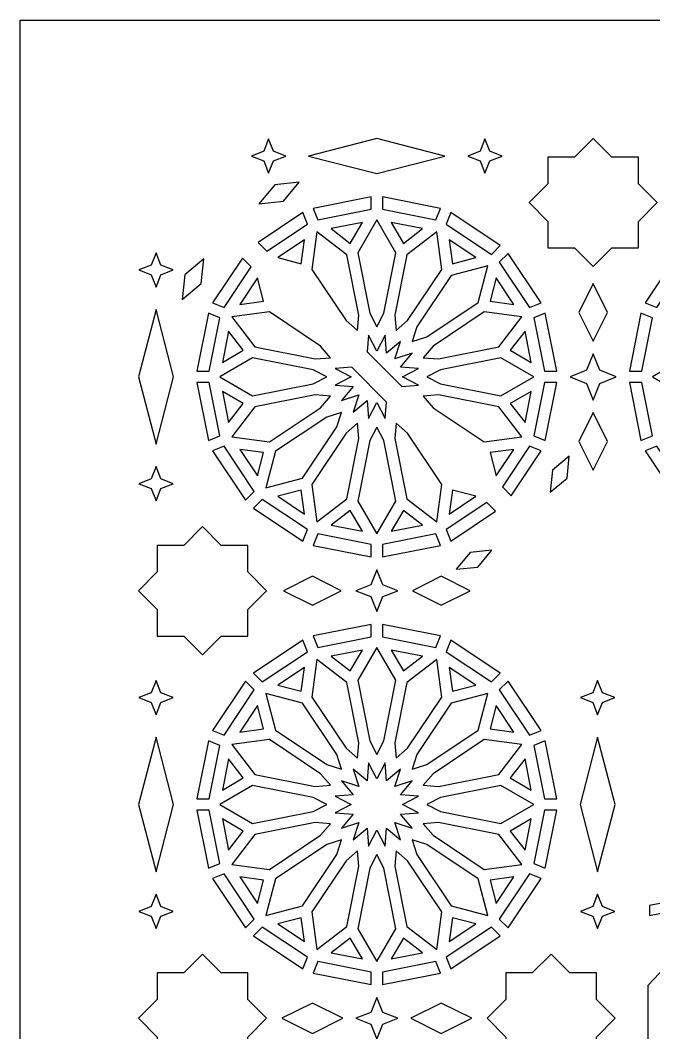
# Model space of a CAD drawing. Header units: millimetres. Extents: x 5 to 1055, y 1035 to 2435.
# Drawn here: x 5 to 182.8, y 2150.9 to 2435 of the extents above; entities that cross this region are included whole.
import ezdxf

# ---------------------------------------------------------------- set-up
doc = ezdxf.new("R2010")
doc.units = ezdxf.units.MM
doc.layers.add('CUT', color=1, linetype='CONTINUOUS')

msp = doc.modelspace()

# ---------------------------------------------------------------- linework, layer by layer
at = {"layer": 'CUT'}
for points in [[(1055.15, 2435), (1055.15, 1034.85), (5, 1034.85), (5, 2435)], [(76.081, 2398.263), (74.718, 2401.721), (73.355, 2398.263), (69.897, 2396.9), (73.355, 2395.537), (74.718, 2392.079), (76.081, 2395.537), (79.539, 2396.9)], [(124.204, 2396.9), (105.075, 2401.848), (85.946, 2396.9), (105.075, 2391.952)], [(136.795, 2398.263), (135.432, 2401.721), (134.069, 2398.263), (130.611, 2396.9), (134.069, 2395.537), (135.432, 2392.079), (136.795, 2395.537), (140.253, 2396.9)], [(178.506, 2389.102), (178.506, 2396.552), (171.057, 2396.552), (165.789, 2401.819), (160.522, 2396.552), (153.073, 2396.552), (153.073, 2389.102), (147.805, 2383.835), (153.073, 2378.568), (153.073, 2371.118), (160.522, 2371.118), (165.789, 2365.851), (171.057, 2371.118), (178.506, 2371.118), (178.506, 2378.568), (183.773, 2383.835)], [(83.324, 2389.54), (76.406, 2388.843), (71.961, 2383.498), (78.878, 2384.195)], [(103.5, 2385.456), (87.193, 2382.211), (88.526, 2378.996), (103.5, 2381.974)], [(122.957, 2382.211), (106.65, 2385.456), (106.65, 2381.974), (121.624, 2378.996)], [(74.192, 2370.157), (85.615, 2377.79), (84.283, 2381.006), (71.73, 2372.618)], [(124.535, 2377.79), (137.229, 2369.308), (139.691, 2371.769), (125.867, 2381.006)], [(92.241, 2376.523), (97.622, 2372.394), (101.013, 2378.268)], [(107.026, 2352.811), (110.402, 2369.776), (105.075, 2379.002), (99.748, 2369.776), (103.124, 2352.811), (105.075, 2349.001)], [(109.137, 2378.268), (112.528, 2372.394), (117.909, 2376.523)], [(100.033, 2352.197), (96.659, 2369.162), (88.207, 2375.646), (86.817, 2365.085), (96.427, 2350.702), (99.688, 2347.93)], [(113.723, 2350.702), (123.333, 2365.085), (121.943, 2375.646), (113.491, 2369.162), (110.117, 2352.197), (110.462, 2347.93)], [(77.299, 2368.445), (83.851, 2366.689), (84.736, 2373.415)], [(125.414, 2373.415), (126.299, 2366.689), (132.851, 2368.445)], [(43.1, 2360.104), (44.463, 2363.562), (47.921, 2364.925), (44.463, 2366.288), (43.1, 2369.746), (41.737, 2366.288), (38.279, 2364.925), (41.737, 2363.562)], [(55.805, 2361.122), (56.502, 2368.039), (51.157, 2363.594), (50.46, 2356.676)], [(67.382, 2368.27), (58.994, 2355.717), (62.21, 2354.385), (69.843, 2365.808)], [(139.458, 2367.079), (147.94, 2354.385), (151.156, 2355.717), (141.919, 2369.541)], [(189.66, 2369.541), (180.422, 2355.717), (183.639, 2354.385), (192.121, 2367.079)], [(119.103, 2346.192), (133.485, 2355.802), (136.242, 2366.092), (125.952, 2363.335), (116.342, 2348.953), (115.028, 2344.878)], [(66.585, 2355.264), (73.311, 2356.149), (71.555, 2362.701)], [(138.595, 2362.701), (136.839, 2356.149), (143.565, 2355.264)], [(165.789, 2344.908), (169.843, 2353.015), (165.789, 2361.121), (161.736, 2353.015)], [(48.047, 2334.925), (43.1, 2353.829), (38.153, 2334.925), (43.1, 2316.021)], [(58.026, 2336.5), (61.004, 2351.474), (57.789, 2352.807), (54.544, 2336.5)], [(92.07, 2340.312), (89.298, 2343.573), (74.915, 2353.183), (64.354, 2351.793), (70.838, 2343.341), (87.803, 2339.967)], [(122.347, 2339.967), (139.312, 2343.341), (145.796, 2351.793), (135.235, 2353.183), (120.852, 2343.573), (118.08, 2340.312)], [(149.146, 2351.474), (152.124, 2336.5), (155.606, 2336.5), (152.361, 2352.807)], [(179.217, 2352.807), (175.973, 2336.5), (179.454, 2336.5), (182.433, 2351.474)], [(61.732, 2338.987), (67.606, 2342.378), (63.477, 2347.759)], [(146.673, 2347.759), (142.544, 2342.378), (148.418, 2338.987)], [(112.132, 2332.218), (116.792, 2332.594), (112.242, 2334.925), (116.792, 2337.256), (111.697, 2337.668), (115.008, 2341.563), (110.144, 2339.994), (111.713, 2344.858), (107.818, 2341.547), (107.406, 2346.642), (105.075, 2342.092), (102.744, 2346.642), (102.368, 2341.982)], [(167.626, 2336.762), (165.789, 2341.421), (163.952, 2336.762), (159.293, 2334.925), (163.952, 2333.088), (165.789, 2328.429), (167.626, 2333.088), (172.285, 2334.925)], [(90.999, 2334.925), (87.189, 2336.876), (70.224, 2340.252), (60.998, 2334.925), (70.224, 2329.598), (87.189, 2332.974)], [(122.961, 2332.974), (139.926, 2329.598), (149.152, 2334.925), (139.926, 2340.252), (122.961, 2336.876), (119.151, 2334.925)], [(208.617, 2336.876), (191.652, 2340.252), (182.427, 2334.925), (191.652, 2329.598), (208.617, 2332.974), (212.427, 2334.925)], [(98.018, 2337.632), (93.358, 2337.256), (97.908, 2334.925), (93.358, 2332.594), (98.453, 2332.182), (95.142, 2328.287), (100.006, 2329.856), (98.437, 2324.992), (102.332, 2328.303), (102.744, 2323.208), (105.075, 2327.758), (107.406, 2323.208), (107.782, 2327.868)], [(61.004, 2318.376), (58.026, 2333.35), (54.544, 2333.35), (57.789, 2317.043)], [(152.124, 2333.35), (149.146, 2318.376), (152.361, 2317.043), (155.606, 2333.35)], [(175.973, 2333.35), (179.217, 2317.043), (182.433, 2318.376), (179.454, 2333.35)], [(63.477, 2322.091), (67.606, 2327.472), (61.732, 2330.863)], [(92.07, 2329.538), (87.803, 2329.883), (70.838, 2326.509), (64.354, 2318.057), (74.915, 2316.667), (89.298, 2326.277)], [(120.852, 2326.277), (135.235, 2316.667), (145.796, 2318.057), (139.312, 2326.509), (122.347, 2329.883), (118.08, 2329.538)], [(148.418, 2330.863), (142.544, 2327.472), (146.673, 2322.091)], [(95.122, 2324.972), (91.047, 2323.658), (76.665, 2314.048), (73.908, 2303.758), (84.198, 2306.515), (93.808, 2320.897)], [(165.789, 2308.729), (169.843, 2316.835), (165.789, 2324.941), (161.736, 2316.835)], [(99.688, 2321.92), (96.427, 2319.148), (86.817, 2304.765), (88.207, 2294.204), (96.659, 2300.688), (100.033, 2317.653)], [(110.462, 2321.92), (110.117, 2317.653), (113.491, 2300.688), (121.943, 2294.204), (123.333, 2304.765), (113.723, 2319.148)], [(105.075, 2320.849), (103.124, 2317.039), (99.748, 2300.074), (105.075, 2290.848), (110.402, 2300.074), (107.026, 2317.039)], [(58.994, 2314.133), (68.231, 2300.309), (70.692, 2302.771), (62.21, 2315.465)], [(71.555, 2307.149), (73.311, 2313.701), (66.585, 2314.586)], [(143.565, 2314.586), (136.839, 2313.701), (138.595, 2307.149)], [(142.768, 2301.58), (151.156, 2314.133), (147.94, 2315.465), (140.307, 2304.042)], [(192.121, 2302.771), (183.639, 2315.465), (180.422, 2314.133), (189.66, 2300.309)], [(153.728, 2302.603), (158.46, 2306.539), (159.078, 2312.665), (154.345, 2308.728)], [(43.1, 2300.104), (44.463, 2303.562), (47.921, 2304.925), (44.463, 2306.288), (43.1, 2309.746), (41.737, 2306.288), (38.279, 2304.925), (41.737, 2303.562)], [(84.736, 2296.435), (83.851, 2303.161), (77.299, 2301.405)], [(132.851, 2301.405), (126.299, 2303.161), (125.414, 2296.435)], [(70.459, 2298.081), (84.283, 2288.844), (85.615, 2292.06), (72.921, 2300.542)], [(135.958, 2299.693), (124.535, 2292.06), (125.867, 2288.844), (138.42, 2297.232)], [(101.013, 2291.582), (97.622, 2297.456), (92.241, 2293.327)], [(117.909, 2293.327), (112.528, 2297.456), (109.137, 2291.582)], [(56.165, 2256.941), (61.432, 2262.208), (68.882, 2262.208), (68.882, 2269.658), (74.149, 2274.925), (68.882, 2280.192), (68.882, 2287.642), (61.432, 2287.642), (56.165, 2292.909), (50.898, 2287.642), (43.448, 2287.642), (43.448, 2280.192), (38.181, 2274.925), (43.448, 2269.658), (43.448, 2262.208), (50.898, 2262.208)], [(87.193, 2287.639), (103.5, 2284.394), (103.5, 2287.876), (88.526, 2290.854)], [(106.65, 2284.394), (122.957, 2287.639), (121.624, 2290.854), (106.65, 2287.876)], [(131.272, 2285.655), (127.335, 2280.922), (133.461, 2281.54), (137.397, 2286.272)], [(86.985, 2278.978), (78.878, 2274.925), (86.985, 2270.872), (95.091, 2274.925)], [(105.075, 2269.049), (106.737, 2273.263), (110.951, 2274.925), (106.737, 2276.587), (105.075, 2280.801), (103.413, 2276.587), (99.199, 2274.925), (103.413, 2273.263)], [(123.165, 2278.978), (115.058, 2274.925), (123.165, 2270.872), (131.271, 2274.925)], [(88.526, 2258.996), (103.5, 2261.974), (103.5, 2265.456), (87.193, 2262.211)], [(106.65, 2261.974), (121.624, 2258.996), (122.957, 2262.211), (106.65, 2265.456)], [(72.921, 2249.308), (85.615, 2257.79), (84.283, 2261.006), (70.459, 2251.769)], [(105.075, 2229.001), (107.026, 2232.811), (110.402, 2249.776), (105.075, 2259.002), (99.748, 2249.776), (103.124, 2232.811)], [(139.691, 2251.769), (125.867, 2261.006), (124.535, 2257.79), (137.229, 2249.308)], [(97.622, 2252.394), (101.013, 2258.268), (92.241, 2256.523)], [(112.528, 2252.394), (117.909, 2256.523), (109.137, 2258.268)], [(77.299, 2248.445), (83.851, 2246.689), (84.736, 2253.415)], [(99.688, 2227.93), (100.033, 2232.197), (96.659, 2249.162), (88.207, 2255.646), (86.817, 2245.085), (96.427, 2230.702)], [(110.462, 2227.93), (113.723, 2230.702), (123.333, 2245.085), (121.943, 2255.646), (113.491, 2249.162), (110.117, 2232.197)], [(126.299, 2246.689), (132.851, 2248.445), (125.414, 2253.415)], [(43.1, 2240.104), (44.463, 2243.562), (47.921, 2244.925), (44.463, 2246.288), (43.1, 2249.746), (41.737, 2246.288), (38.279, 2244.925), (41.737, 2243.562)], [(62.21, 2234.385), (70.692, 2247.079), (68.231, 2249.541), (58.994, 2235.717)], [(151.156, 2235.717), (141.919, 2249.541), (139.458, 2247.079), (147.94, 2234.385)], [(167.05, 2240.104), (168.413, 2243.562), (171.871, 2244.925), (168.413, 2246.288), (167.05, 2249.746), (165.687, 2246.288), (162.229, 2244.925), (165.687, 2243.562)], [(95.122, 2224.878), (93.808, 2228.953), (84.198, 2243.335), (73.908, 2246.092), (76.665, 2235.802), (91.047, 2226.192)], [(115.028, 2224.878), (119.103, 2226.192), (133.485, 2235.802), (136.242, 2246.092), (125.952, 2243.335), (116.342, 2228.953)], [(66.585, 2235.264), (73.311, 2236.149), (71.555, 2242.701)], [(136.839, 2236.149), (143.565, 2235.264), (138.595, 2242.701)], [(48.047, 2214.925), (43.1, 2233.829), (38.153, 2214.925), (43.1, 2196.021)], [(171.997, 2214.925), (167.05, 2233.829), (162.103, 2214.925), (167.05, 2196.021)], [(58.026, 2216.5), (61.004, 2231.474), (57.789, 2232.807), (54.544, 2216.5)], [(92.07, 2220.312), (89.298, 2223.573), (74.915, 2233.183), (64.354, 2231.793), (70.838, 2223.341), (87.803, 2219.967)], [(118.08, 2220.312), (122.347, 2219.967), (139.312, 2223.341), (145.796, 2231.793), (135.235, 2233.183), (120.852, 2223.573)], [(155.606, 2216.5), (152.361, 2232.807), (149.146, 2231.474), (152.124, 2216.5)], [(61.732, 2218.987), (67.606, 2222.378), (63.477, 2227.759)], [(142.544, 2222.378), (148.418, 2218.987), (146.673, 2227.759)], [(107.406, 2203.208), (107.818, 2208.303), (111.713, 2204.992), (110.144, 2209.856), (115.008, 2208.287), (111.697, 2212.182), (116.792, 2212.594), (112.242, 2214.925), (116.792, 2217.256), (111.697, 2217.668), (115.008, 2221.563), (110.144, 2219.994), (111.713, 2224.858), (107.818, 2221.547), (107.406, 2226.642), (105.075, 2222.092), (102.744, 2226.642), (102.332, 2221.547), (98.437, 2224.858), (100.006, 2219.994), (95.142, 2221.563), (98.453, 2217.668), (93.358, 2217.256), (97.908, 2214.925), (93.358, 2212.594), (98.453, 2212.182), (95.142, 2208.287), (100.006, 2209.856), (98.437, 2204.992), (102.332, 2208.303), (102.744, 2203.208), (105.075, 2207.758)], [(90.999, 2214.925), (87.189, 2216.876), (70.224, 2220.252), (60.998, 2214.925), (70.224, 2209.598), (87.189, 2212.974)], [(119.151, 2214.925), (122.961, 2212.974), (139.926, 2209.598), (149.152, 2214.925), (139.926, 2220.252), (122.961, 2216.876)], [(61.004, 2198.376), (58.026, 2213.35), (54.544, 2213.35), (57.789, 2197.043)], [(63.477, 2202.091), (67.606, 2207.472), (61.732, 2210.863)], [(148.418, 2210.863), (142.544, 2207.472), (146.673, 2202.091)], [(152.361, 2197.043), (155.606, 2213.35), (152.124, 2213.35), (149.146, 2198.376)], [(92.07, 2209.538), (87.803, 2209.883), (70.838, 2206.509), (64.354, 2198.057), (74.915, 2196.667), (89.298, 2206.277)], [(120.852, 2206.277), (135.235, 2196.667), (145.796, 2198.057), (139.312, 2206.509), (122.347, 2209.883), (118.08, 2209.538)], [(95.122, 2204.972), (91.047, 2203.658), (76.665, 2194.048), (73.908, 2183.758), (84.198, 2186.515), (93.808, 2200.897)], [(115.028, 2204.972), (116.342, 2200.897), (125.952, 2186.515), (136.242, 2183.758), (133.485, 2194.048), (119.103, 2203.658)], [(99.688, 2201.92), (96.427, 2199.148), (86.817, 2184.765), (88.207, 2174.204), (96.659, 2180.688), (100.033, 2197.653)], [(105.075, 2200.849), (103.124, 2197.039), (99.748, 2180.074), (105.075, 2170.848), (110.402, 2180.074), (107.026, 2197.039)], [(110.462, 2201.92), (110.117, 2197.653), (113.491, 2180.688), (121.943, 2174.204), (123.333, 2184.765), (113.723, 2199.148)], [(58.994, 2194.133), (68.231, 2180.309), (70.692, 2182.771), (62.21, 2195.465)], [(71.555, 2187.149), (73.311, 2193.701), (66.585, 2194.586)], [(143.565, 2194.586), (136.839, 2193.701), (138.595, 2187.149)], [(141.919, 2180.309), (151.156, 2194.133), (147.94, 2195.465), (139.458, 2182.771)], [(43.1, 2180.104), (44.463, 2183.562), (47.921, 2184.925), (44.463, 2186.288), (43.1, 2189.746), (41.737, 2186.288), (38.279, 2184.925), (41.737, 2183.562)], [(167.05, 2180.104), (168.413, 2183.562), (171.871, 2184.925), (168.413, 2186.288), (167.05, 2189.746), (165.687, 2186.288), (162.229, 2184.925), (165.687, 2183.562)], [(193.305, 2188.867), (181.65, 2186.549), (181.65, 2183.734), (194.383, 2186.268)], [(84.736, 2176.435), (83.851, 2183.161), (77.299, 2181.405)], [(132.851, 2181.405), (126.299, 2183.161), (125.414, 2176.435)], [(70.459, 2178.081), (84.283, 2168.844), (85.615, 2172.06), (72.921, 2180.542)], [(125.867, 2168.844), (139.691, 2178.081), (137.229, 2180.542), (124.535, 2172.06)], [(101.013, 2171.582), (97.622, 2177.456), (92.241, 2173.327)], [(117.909, 2173.327), (112.528, 2177.456), (109.137, 2171.582)], [(56.165, 2136.941), (61.432, 2142.208), (68.882, 2142.208), (68.882, 2149.658), (74.149, 2154.925), (68.882, 2160.192), (68.882, 2167.642), (61.432, 2167.642), (56.165, 2172.909), (50.898, 2167.642), (43.448, 2167.642), (43.448, 2160.192), (38.181, 2154.925), (43.448, 2149.658), (43.448, 2142.208), (50.898, 2142.208)], [(87.193, 2167.639), (103.5, 2164.394), (103.5, 2167.876), (88.526, 2170.854)], [(106.65, 2164.394), (122.957, 2167.639), (121.624, 2170.854), (106.65, 2167.876)], [(153.985, 2136.941), (159.252, 2142.208), (166.702, 2142.208), (166.702, 2149.658), (171.969, 2154.925), (166.702, 2160.192), (166.702, 2167.642), (159.252, 2167.642), (153.985, 2172.909), (148.718, 2167.642), (141.268, 2167.642), (141.268, 2160.192), (136.001, 2154.925), (141.268, 2149.658), (141.268, 2142.208), (148.718, 2142.208)], [(181.15, 2145.704), (186.026, 2140.558), (185.793, 2149.207), (194.442, 2148.974), (188.161, 2154.925), (194.442, 2160.876), (185.793, 2160.643), (186.026, 2169.292), (181.15, 2164.146)], [(105.075, 2149.049), (106.737, 2153.263), (110.951, 2154.925), (106.737, 2156.587), (105.075, 2160.801), (103.413, 2156.587), (99.199, 2154.925), (103.413, 2153.263)], [(86.985, 2159.196), (78.443, 2154.925), (86.985, 2150.654), (95.527, 2154.925)], [(123.165, 2159.196), (114.623, 2154.925), (123.165, 2150.654), (131.707, 2154.925)]]:
    msp.add_lwpolyline(points, close=True, dxfattribs=at)

doc.saveas('drawing.dxf')
